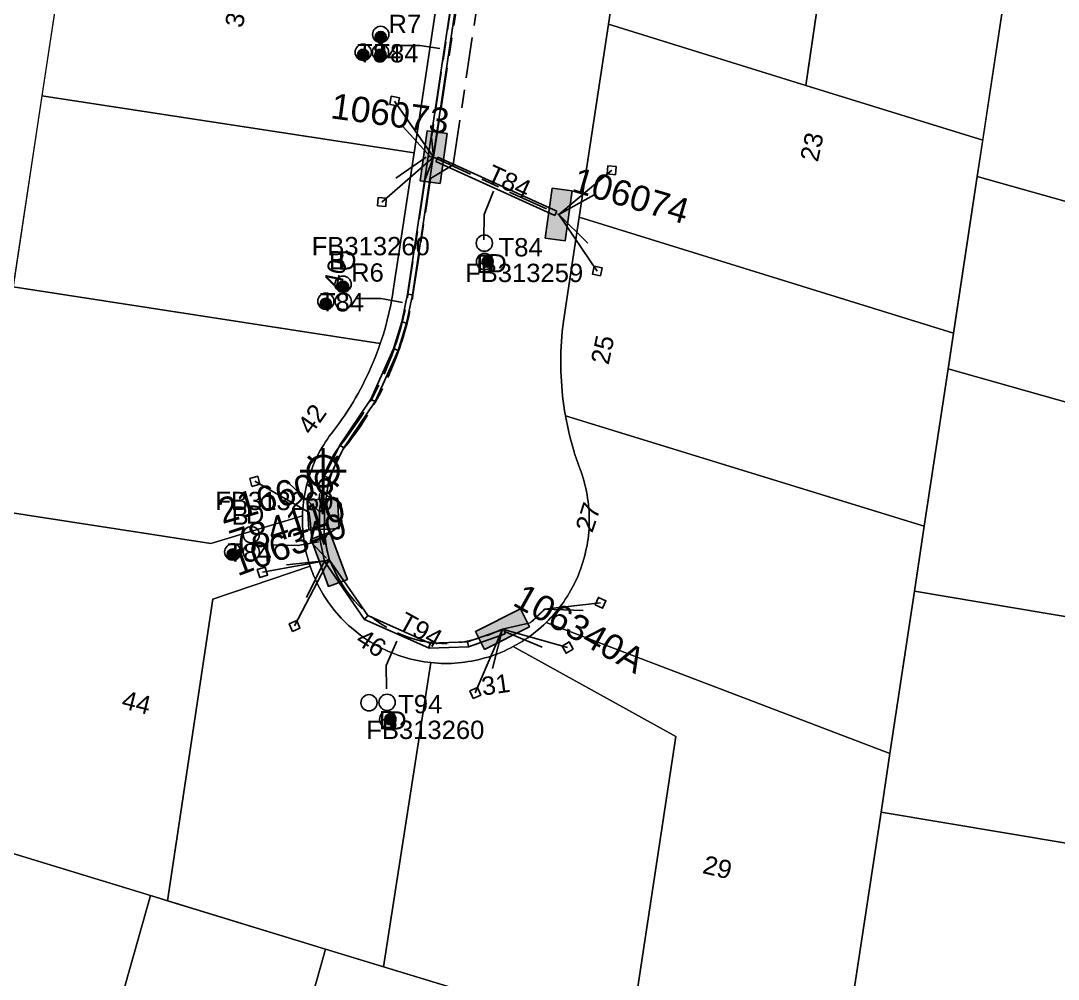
# Model space of a CAD drawing. Header units: metres. Extents: x 282960 to 285195, y 6134329 to 6136665.
# Drawn here: x 283184.7 to 283286.6, y 6135604 to 6135698.1 of the extents above; entities that cross this region are included whole.
import ezdxf
from ezdxf.enums import TextEntityAlignment as Align

# ---------------------------------------------------------------- set-up
doc = ezdxf.new("R2010")
doc.units = ezdxf.units.M
doc.linetypes.add('Cable Exist UG', pattern=[8.2, 4, -1.2, 1.8, -1.2])
doc.layers.get('0').update_dxf_attribs({"color": 6})
doc.layers.add('Cadastre Land Parcels_SP_EXT', color=9, linetype='Continuous', lineweight=5)
doc.layers.add('Cadastre Roads_SP_EXT', color=9, linetype='Continuous', lineweight=5)
for name, color, linetype in [('Duct_SP_EXT', 7, 'Continuous'), ('Equip_SP_SL_EXT', 7, 'Continuous'), ('Mains_LV_EXT', 7, 'Continuous'), ('Mains_SL_EXT', 7, 'Continuous'), ('Services_SP_EXT', 7, 'Continuous'), ('SupportsUG_SP_LV_EXT', 7, 'Continuous'), ('SupportsUG_SP_LV_SL_EXT', 7, 'Continuous'), ('Trench_SP_EXT', 7, 'Continuous')]:
    doc.layers.add(name, color=color, linetype=linetype)
doc.styles.add('COLUMN_LABEL', font='arial.ttf')
doc.styles.add('iecARIAL', font='arial.ttf', dxfattribs={"height": 2})
doc.styles.add('POLE_LABEL', font='arial.ttf')
doc.styles.get("Standard").update_dxf_attribs({"font": 'arial.ttf'})

# ---------------------------------------------------------------- blocks, each defined once
blk = doc.blocks.new('COLUMN_EXT')
blk.add_hatch(color=256).paths.add_polyline_path([(-1.49, 1.48), (-1.49, -1.49), (1.48, -1.49), (1.48, 1.48)])
blk.add_lwpolyline([(-1.49, -1.49), (1.48, -1.49), (1.48, 1.48), (-1.49, 1.48)], close=True)
for tag, height, style, flags, p in [('ASSET_NUM', 2.5, 'COLUMN_LABEL', 8, (2, 2)), ('STRUCTURE_PLANT_NUMBER', 0.2, 'POLE_LABEL', 9, (1.81, 0.03)), ('STREET_CODE', 0.2, 'COLUMN_LABEL', 9, (1.81, -0.2))]:
    blk.add_attdef(tag, text='', height=height, dxfattribs=dict(style=style, flags=flags)).set_placement(p, align=Align.MIDDLE_LEFT)
at = {"flags": 9}
for tag, p in [('COLUMN_TYPE', (1.81, -0.4)), ('OWNED_BY', (1.81, -0.6)), ('STATE', (1.81, -0.8)), ('USAGE', (1.81, -1)), ('STREETNAME', (1.81, -1.6)), ('SUBURB', (1.81, -1.8)), ('LEGEND', (1.81, -1.2)), ('LOCATION', (1.81, -1.4)), ('NOTES', (1.81, -2))]:
    blk.add_attdef(tag, text='', height=0.2, dxfattribs=at).set_placement(p, align=Align.MIDDLE_LEFT)
at = {"flags": 1}
blk.add_attdef('Z', (1.81, -2.35), '', height=0.2, dxfattribs=at)
blk = doc.blocks.new('PILLAR_EXT')
blk.add_hatch(color=256).paths.add_polyline_path([(-2.475, 0.99), (-2.475, -0.99), (2.475, -0.99), (2.475, 0.99)])
blk.add_lwpolyline([(-2.475, -0.99), (2.475, -0.99), (2.475, 0.99), (-2.475, 0.99)], close=True)
at = {"style": 'iecARIAL', "flags": 8}
blk.add_attdef('ASSET_NUM', (1.5, 3.5), '', height=2.5, dxfattribs=at)
for tag, p, flags in [('OWNED_BY', (0, -0.2), 9), ('STATE', (0, -0.4), 9), ('SUPPORT_TYPE', (0, -0.6), 9), ('USAGE', (0, -0.8), 9), ('LEGEND', (0, -1), 9), ('LOCATION', (0, -1.2), 9), ('STREETNAME', (0, -1.8), 9), ('SUBURB', (0, -2), 1), ('NOTES', (0, -1.4), 9), ('PARENT', (0, -1.6), 9)]:
    blk.add_attdef(tag, p, '', height=0.2, dxfattribs=dict(flags=flags))
blk = doc.blocks.new('DUCT_EXT')
blk.add_circle((0, 0.8), 0.8)
at = {"flags": 1}
blk.add_attdef('Z', (0, 0), '', height=0.2, dxfattribs=at)
at = {"flags": 9}
for tag, p in [('DUCT_CODE', (0, 0)), ('XSECT_TYPE', (0, -0.2)), ('STATE', (0, -0.6)), ('FB_REFERENCE', (0, -0.4)), ('NOTES', (0, -0.8))]:
    blk.add_attdef(tag, text='', height=0.2, dxfattribs=at).set_placement(p, align=Align.MIDDLE_LEFT)
blk = doc.blocks.new('SL_LANTERN_EXT')
at = {"lineweight": 40}
for p, q in [((0, 1.97), (0, 6.47)), ((-1.46, 5.68), (-1.06, 5.28)), ((1.46, 5.68), (1.06, 5.28)), ((-2.25, 4.22), (2.25, 4.22)), ((-1.46, 2.76), (-1.06, 3.16)), ((1.46, 2.76), (1.06, 3.16)), ((0, 0), (0, 2.72))]:
    blk.add_line(p, q, dxfattribs=at)
blk.add_circle((0, 4.22), 1.5, dxfattribs=at)
at = {"style": 'iecARIAL', "flags": 8}
blk.add_attdef('ASSET_NUM', (1.5, 1.5), '', height=2.5, dxfattribs=at)
for tag, p, height, flags in [('CONSTRUCTED_VOLTAGE', (0.98, -0.65), 0.2, 9), ('CONTROL_TYPE', (0.98, -0.85), 0.2, 9), ('LANTERN_PURPOSE', (0.98, -1.05), 0.2, 9), ('LNUMBER', (2.18, -3.25), 2.5, 8), ('OPERATING_VOLTAGE', (0.98, -1.65), 0.2, 9), ('ORIENTATION', (0.98, -1.85), 0.2, 9), ('OWNED_BY', (0.98, -2.05), 0.2, 9), ('LANTERN_TYPE', (0.98, -1.25), 0.2, 9), ('NO_PHASES', (0.98, -1.45), 0.2, 9), ('STATE', (0.98, -2.25), 0.2, 9), ('USAGE', (0.98, -2.45), 0.2, 9), ('CEXIST', (0.98, -2.65), 0.2, 9), ('CNEW', (0.98, -2.85), 0.2, 9), ('CNUMBER', (0.98, -3.05), 0.2, 9), ('CREMOVE', (0.98, -3.25), 0.2, 9), ('CREPLACE', (0.98, -3.45), 0.2, 9), ('LKINGHEIGHT', (0.98, -3.65), 0.2, 9), ('LBRACKET', (0.98, -3.85), 0.2, 9), ('LBRACKETVOCAB', (0.98, -4.05), 0.2, 9), ('LCATEGORY', (0.98, -4.25), 0.2, 9), ('LCHARGE1', (0.98, -4.45), 0.2, 9), ('LCHARGE1PERCENT', (0.98, -4.65), 0.2, 9), ('LCHARGE2', (0.98, -4.85), 0.2, 9), ('LCHARGE2PERCENT', (0.98, -5.05), 0.2, 9), ('LCHARGE3', (0.98, -5.25), 0.2, 9), ('LCHARGE3PERCENT', (0.98, -5.45), 0.2, 9), ('LEXIST', (0.98, -5.65), 0.2, 9), ('LLAMP', (0.98, -5.85), 0.2, 9), ('LLAMPVOCAB', (0.98, -6.05), 0.2, 9), ('LMAST', (0.98, -6.25), 0.2, 9), ('LMASTVOCAB', (0.98, -6.45), 0.2, 9), ('LNEW', (0.98, -6.65), 0.2, 9), ('LANTNUMBER', (0.98, -6.85), 0.2, 9), ('LOUTREACH', (0.98, -7.25), 0.2, 9), ('LOUTREACHVOCAB', (0.98, -7.45), 0.2, 9), ('LRATECODE', (0.98, -7.65), 0.2, 9), ('LREMOVE', (0.98, -7.85), 0.2, 9), ('LREPLACE', (0.98, -8.05), 0.2, 9), ('LTYPE', (0.98, -8.25), 0.2, 9), ('STREETNAME', (0.98, -9.25), 0.2, 9), ('LTYPEVOCAB', (0.98, -8.45), 0.2, 9), ('LEGEND', (0.98, -8.65), 0.2, 9), ('LOCATION', (0.98, -8.85), 0.2, 9), ('NOTES', (0.98, -9.05), 0.2, 9), ('SUBURB', (0.98, -9.45), 0.2, 1)]:
    blk.add_attdef(tag, p, '', height=height, dxfattribs=dict(flags=flags))
blk = doc.blocks.new('CCP_EXT')
at = {"flags": 9}
for tag, p in [('STATE', (0, -1.8)), ('USAGE', (0, -1.2)), ('LEGEND', (0, -1.4)), ('LIFE_SUPPORT', (0, -1.6)), ('NOTES', (0, -2))]:
    blk.add_attdef(tag, text='', height=0.2, dxfattribs=at).set_placement(p, align=Align.MIDDLE_LEFT)
blk.add_wipeout([(0, 0.57), (0.57, 0), (0, -0.57), (-0.57, 0)])
blk.add_lwpolyline([(-0.57, 0), (0, 0.57), (0.57, 0), (0, -0.57), (-0.57, 0)])
at = {"flags": 1}
blk.add_attdef('Z', (0, 0), '', height=0.2, dxfattribs=at)
at = {"flags": 9}
for tag, p in [('CCP_TYPE', (0, 0)), ('CONSTRUCTED_VOLTAGE', (0, -0.2)), ('OPERATING_VOLTAGE', (0, -0.6)), ('ORIENTATION', (0, -0.8)), ('OWNED_BY', (0, -1)), ('NO_PHASES', (0, -0.4))]:
    blk.add_attdef(tag, text='', height=0.2, dxfattribs=at).set_placement(p, align=Align.MIDDLE_LEFT)
blk = doc.blocks.new('CABLE_LARGE_EXT')
h = blk.add_hatch(color=256)
edge = h.paths.add_edge_path()
edge.add_arc((0, 0.55), 0.55, 0, 360)
blk.add_circle((0, 0.55), 0.55)
at = {"flags": 1}
blk.add_attdef('Z', (0, 0), '', height=0.2, dxfattribs=at)
at = {"flags": 9}
for tag, p in [('COND_CODE', (0, 0)), ('STATE', (0, -0.4)), ('XSECT_SIZE', (0, -0.6)), ('FB_REFERENCE', (0, -0.2)), ('NOTES', (0, -0.8))]:
    blk.add_attdef(tag, text='', height=0.2, dxfattribs=at).set_placement(p, align=Align.MIDDLE_LEFT)

msp = doc.modelspace()

# ---------------------------------------------------------------- linework, layer by layer
at = {"layer": 'Cadastre Land Parcels_SP_EXT', "linetype": 'Continuous'}
for points in [[(283182.28, 6135661.24), (283196.5, 6135755.04), (283090.45, 6135769.58)], [(283180.62, 6135650.25), (283203.35, 6135646.76), (283212.35, 6135649.48), (283212.35, 6135649.48), (283212.36, 6135649.81), (283212.38, 6135650.14), (283212.41, 6135650.48), (283212.45, 6135650.81), (283212.49, 6135651.14), (283212.55, 6135651.47), (283212.61, 6135651.8), (283212.68, 6135652.13), (283212.75, 6135652.45), (283212.84, 6135652.78), (283212.93, 6135653.1), (283213.03, 6135653.42), (283213.14, 6135653.74), (283213.25, 6135654.05), (283213.37, 6135654.36), (283213.5, 6135654.67), (283213.64, 6135654.97), (283213.78, 6135655.28), (283213.93, 6135655.58), (283214.09, 6135655.87), (283214.26, 6135656.16), (283214.43, 6135656.45), (283214.61, 6135656.73), (283214.79, 6135657.01), (283214.98, 6135657.28), (283215.18, 6135657.55), (283215.39, 6135657.82), (283215.68, 6135658.21), (283215.97, 6135658.6), (283216.25, 6135659), (283216.53, 6135659.4), (283216.8, 6135659.81), (283217.06, 6135660.22), (283217.31, 6135660.64), (283217.56, 6135661.06), (283217.8, 6135661.48), (283218.04, 6135661.91), (283218.26, 6135662.34), (283218.48, 6135662.78), (283218.7, 6135663.22), (283218.9, 6135663.66), (283219.1, 6135664.11), (283219.29, 6135664.56), (283219.48, 6135665.01), (283219.65, 6135665.46), (283219.82, 6135665.92), (283219.99, 6135666.38), (283183.91, 6135671.97)], [(283312.61, 6135653.51), (283275.77, 6135663.9), (283273.43, 6135648.44), (283272.46, 6135642.07), (283308.46, 6135636.02)], [(283308.46, 6135636.02), (283272.46, 6135642.07), (283270.05, 6135626.12), (283269.18, 6135620.37), (283293.83, 6135616.23)], [(283244.47, 6135597.8), (283249.01, 6135627.78), (283233.05, 6135636.63), (283233.05, 6135636.63), (283232.76, 6135636.47), (283232.45, 6135636.33), (283232.15, 6135636.19), (283231.84, 6135636.05), (283231.53, 6135635.93), (283231.22, 6135635.81), (283230.9, 6135635.7), (283230.59, 6135635.6), (283230.26, 6135635.51), (283229.94, 6135635.42), (283229.62, 6135635.34), (283229.29, 6135635.27), (283228.96, 6135635.2), (283228.63, 6135635.15), (283228.3, 6135635.1), (283227.97, 6135635.06), (283227.64, 6135635.03), (283227.3, 6135635), (283226.97, 6135634.98), (283226.63, 6135634.98), (283226.3, 6135634.97), (283225.96, 6135634.98), (283225.63, 6135635), (283225.3, 6135635.02), (283224.96, 6135635.05), (283220.32, 6135605.18), (283231.83, 6135601.66)]]:
    msp.add_lwpolyline(points, dxfattribs=at)
for points in [[(283282.53, 6135708.58), (283273.68, 6135709.94), (283269.04, 6135713.32), (283273.04, 6135739.22), (283272.63, 6135739.3), (283272.21, 6135739.38), (283271.79, 6135739.45), (283271.37, 6135739.51), (283270.95, 6135739.56), (283270.52, 6135739.61), (283270.1, 6135739.65), (283269.68, 6135739.68), (283269.25, 6135739.7), (283268.83, 6135739.71), (283261.79, 6135691.75), (283279.17, 6135686.37), (283282.53, 6135708.58)], [(283278.63, 6135682.8), (283296.08, 6135677.88), (283302.59, 6135720.91), (283286.12, 6135732.29), (283278.63, 6135682.8)], [(283264.59, 6135710.81), (283244.83, 6135713.78), (283242.4, 6135697.76), (283261.79, 6135691.75), (283264.59, 6135710.81)], [(283226.14, 6135703.88), (283189.59, 6135709.49), (283186.75, 6135690.73), (283223.31, 6135685.12), (283226.14, 6135703.88)], [(283278.63, 6135682.8), (283279.17, 6135686.37), (283261.79, 6135691.75), (283242.4, 6135697.76), (283239.53, 6135678.79), (283276.3, 6135667.4), (283278.63, 6135682.8)], [(283220.14, 6135666.84), (283220.29, 6135667.31), (283220.43, 6135667.78), (283220.56, 6135668.25), (283220.68, 6135668.72), (283220.8, 6135669.2), (283220.91, 6135669.67), (283221.01, 6135670.15), (283221.1, 6135670.63), (283221.18, 6135671.11), (283221.26, 6135671.59), (283223.31, 6135685.12), (283186.75, 6135690.73), (283183.91, 6135671.97), (283219.99, 6135666.38), (283220.14, 6135666.84)], [(283275.77, 6135663.9), (283312.6, 6135653.51), (283315.46, 6135672.41), (283296.08, 6135677.88), (283278.63, 6135682.8), (283275.77, 6135663.9)], [(283275.77, 6135663.9), (283276.3, 6135667.4), (283239.53, 6135678.79), (283238.06, 6135669.02), (283237.99, 6135668.54), (283237.93, 6135668.05), (283237.87, 6135667.57), (283237.83, 6135667.08), (283237.79, 6135666.59), (283237.76, 6135666.11), (283237.74, 6135665.62), (283237.72, 6135665.13), (283237.72, 6135664.64), (283237.72, 6135664.15), (283237.73, 6135663.66), (283237.75, 6135663.18), (283237.78, 6135662.69), (283237.81, 6135662.2), (283237.85, 6135661.71), (283237.9, 6135661.23), (283237.96, 6135660.74), (283238.03, 6135660.26), (283238.1, 6135659.78), (283238.18, 6135659.29), (283273.43, 6135648.44), (283275.77, 6135663.9)], [(283272.46, 6135642.07), (283273.43, 6135648.44), (283238.18, 6135659.29), (283238.27, 6135658.81), (283238.37, 6135658.33), (283238.47, 6135657.86), (283238.58, 6135657.38), (283238.71, 6135656.91), (283238.83, 6135656.44), (283238.97, 6135655.97), (283239.11, 6135655.5), (283239.26, 6135655.04), (283239.42, 6135654.57), (283239.59, 6135654.11), (283239.71, 6135653.8), (283239.81, 6135653.48), (283239.91, 6135653.16), (283240.01, 6135652.84), (283240.09, 6135652.52), (283240.17, 6135652.2), (283240.24, 6135651.87), (283240.31, 6135651.54), (283240.36, 6135651.21), (283240.41, 6135650.88), (283240.45, 6135650.55), (283240.48, 6135650.21), (283240.5, 6135649.88), (283240.52, 6135649.54), (283240.52, 6135649.21), (283240.52, 6135648.88), (283240.51, 6135648.54), (283240.5, 6135648.21), (283240.47, 6135647.87), (283240.44, 6135647.54), (283240.4, 6135647.21), (283240.35, 6135646.88), (283240.3, 6135646.55), (283240.23, 6135646.22), (283240.16, 6135645.89), (283240.08, 6135645.57), (283240, 6135645.24), (283239.9, 6135644.92), (283239.8, 6135644.61), (283239.69, 6135644.29), (283239.57, 6135643.98), (283239.45, 6135643.67), (283239.32, 6135643.36), (283239.18, 6135643.05), (283239.03, 6135642.75), (283238.88, 6135642.46), (283238.72, 6135642.16), (283238.55, 6135641.87), (283238.38, 6135641.59), (283238.19, 6135641.31), (283238.01, 6135641.03), (283237.81, 6135640.76), (283237.61, 6135640.49), (283237.41, 6135640.23), (283237.19, 6135639.97), (283236.97, 6135639.71), (283236.75, 6135639.47), (283236.52, 6135639.22), (283236.28, 6135638.99), (283270.05, 6135626.12), (283272.46, 6135642.07)], [(283180.62, 6135650.25), (283178.09, 6135633.58), (283175.85, 6135618.77), (283197.4, 6135612.18), (283199.07, 6135611.67), (283203.55, 6135641.29), (283213.09, 6135644.54), (283212.98, 6135644.86), (283212.89, 6135645.18), (283212.8, 6135645.5), (283212.72, 6135645.83), (283212.64, 6135646.15), (283212.58, 6135646.48), (283212.52, 6135646.81), (283212.47, 6135647.14), (283212.43, 6135647.47), (283212.4, 6135647.81), (283212.37, 6135648.14), (283212.35, 6135648.47), (283212.34, 6135648.81), (283212.34, 6135649.14), (283212.35, 6135649.48), (283203.35, 6135646.76), (283180.62, 6135650.25)], [(283224.96, 6135635.05), (283224.63, 6135635.09), (283224.3, 6135635.14), (283223.97, 6135635.19), (283223.64, 6135635.25), (283223.31, 6135635.32), (283222.99, 6135635.4), (283222.67, 6135635.49), (283222.34, 6135635.58), (283222.02, 6135635.68), (283221.71, 6135635.79), (283221.39, 6135635.91), (283221.08, 6135636.03), (283220.78, 6135636.16), (283220.47, 6135636.3), (283220.17, 6135636.44), (283219.87, 6135636.59), (283219.58, 6135636.75), (283219.29, 6135636.92), (283219, 6135637.09), (283218.72, 6135637.27), (283218.44, 6135637.46), (283218.17, 6135637.65), (283217.9, 6135637.85), (283217.64, 6135638.06), (283217.38, 6135638.27), (283217.12, 6135638.49), (283216.87, 6135638.71), (283216.63, 6135638.94), (283216.39, 6135639.18), (283216.16, 6135639.42), (283215.94, 6135639.66), (283215.72, 6135639.92), (283215.5, 6135640.17), (283215.29, 6135640.43), (283215.09, 6135640.7), (283214.9, 6135640.97), (283214.71, 6135641.25), (283214.52, 6135641.53), (283214.35, 6135641.81), (283214.18, 6135642.1), (283214.02, 6135642.4), (283213.86, 6135642.69), (283213.72, 6135642.99), (283213.58, 6135643.3), (283213.44, 6135643.6), (283213.32, 6135643.91), (283213.2, 6135644.23), (283213.09, 6135644.54), (283203.55, 6135641.29), (283199.07, 6135611.67), (283214.62, 6135606.92), (283220.32, 6135605.18), (283224.96, 6135635.05)], [(283269.18, 6135620.37), (283270.05, 6135626.12), (283236.28, 6135638.99), (283236.04, 6135638.76), (283235.79, 6135638.53), (283235.54, 6135638.31), (283235.28, 6135638.1), (283235.02, 6135637.89), (283234.75, 6135637.69), (283234.48, 6135637.5), (283234.2, 6135637.31), (283233.92, 6135637.13), (283233.64, 6135636.95), (283233.35, 6135636.79), (283233.05, 6135636.63), (283249.01, 6135627.78), (283244.47, 6135597.8), (283249.05, 6135596.4), (283264.82, 6135591.58), (283269.18, 6135620.37)], [(283269.18, 6135620.37), (283264.82, 6135591.58), (283266.26, 6135591.14), (283283.29, 6135585.93), (283288.64, 6135584.3), (283296.4, 6135609.8), (283303.24, 6135616.01), (283303.1, 6135616.31), (283302.97, 6135616.62), (283302.85, 6135616.93), (283302.73, 6135617.24), (283302.62, 6135617.55), (283302.52, 6135617.87), (283302.43, 6135618.19), (283302.34, 6135618.51), (283302.27, 6135618.84), (283302.2, 6135619.16), (283302.13, 6135619.49), (283302.08, 6135619.82), (283302.03, 6135620.15), (283302, 6135620.48), (283301.97, 6135620.81), (283293.83, 6135616.23), (283269.18, 6135620.37)], [(283170.8, 6135580.46), (283187.05, 6135575.44), (283197.4, 6135612.18), (283175.85, 6135618.77), (283170.8, 6135580.46)], [(283187.05, 6135575.44), (283204.25, 6135570.12), (283214.62, 6135606.92), (283197.4, 6135612.18), (283187.05, 6135575.44)], [(283204.25, 6135570.12), (283221.45, 6135564.8), (283231.83, 6135601.66), (283214.62, 6135606.92), (283204.25, 6135570.12)]]:
    msp.add_lwpolyline(points, close=True, dxfattribs=at)
at = {"layer": 'Duct_SP_EXT'}
for p, q in [((283227.52, 6135703.56), (283224.7, 6135684.77)), ((283228, 6135703.49), (283225.17, 6135684.7)), ((283224.7, 6135684.77), (283222.67, 6135671.24)), ((283225.17, 6135684.7), (283223.15, 6135671.17)), ((283224.7, 6135684.77), (283224.93, 6135684.73)), ((283224.7, 6135684.77), (283224.93, 6135684.73)), ((283225.17, 6135684.7), (283224.93, 6135684.73)), ((283225.17, 6135684.7), (283224.93, 6135684.73)), ((283225.43, 6135684.26), (283225.53, 6135684.48)), ((283225.63, 6135684.7), (283225.53, 6135684.48)), ((283225.63, 6135684.7), (283237.34, 6135679.4)), ((283225.43, 6135684.26), (283237.15, 6135678.96)), ((283237.34, 6135679.4), (283237.25, 6135679.18)), ((283237.15, 6135678.96), (283237.25, 6135679.18)), ((283222.67, 6135671.24), (283222.1, 6135668.52)), ((283223.14, 6135671.16), (283222.57, 6135668.4)), ((283222.67, 6135671.24), (283222.67, 6135671.24)), ((283222.67, 6135671.24), (283222.91, 6135671.2)), ((283222.67, 6135671.24), (283222.91, 6135671.2)), ((283223.15, 6135671.17), (283222.91, 6135671.2)), ((283223.14, 6135671.16), (283222.91, 6135671.2)), ((283223.15, 6135671.17), (283223.14, 6135671.16)), ((283222.1, 6135668.52), (283221.29, 6135665.86)), ((283222.57, 6135668.4), (283221.75, 6135665.72)), ((283222.1, 6135668.52), (283222.33, 6135668.46)), ((283222.57, 6135668.4), (283222.33, 6135668.46)), ((283221.3, 6135665.87), (283219.07, 6135660.92)), ((283221.75, 6135665.7), (283219.49, 6135660.69)), ((283221.29, 6135665.86), (283221.3, 6135665.87)), ((283221.29, 6135665.86), (283221.52, 6135665.79)), ((283221.3, 6135665.87), (283221.52, 6135665.79)), ((283221.75, 6135665.72), (283221.52, 6135665.79)), ((283221.75, 6135665.7), (283221.52, 6135665.79)), ((283221.75, 6135665.72), (283221.75, 6135665.7)), ((283219.07, 6135660.92), (283216.01, 6135656.42)), ((283219.07, 6135660.92), (283219.28, 6135660.81)), ((283219.49, 6135660.69), (283216.41, 6135656.15)), ((283219.49, 6135660.69), (283219.28, 6135660.81)), ((283216, 6135656.41), (283214.52, 6135653.35)), ((283216.42, 6135656.17), (283214.98, 6135653.21)), ((283216.01, 6135656.42), (283216, 6135656.41)), ((283216, 6135656.41), (283216.21, 6135656.29)), ((283216.01, 6135656.42), (283216.21, 6135656.29)), ((283216.41, 6135656.15), (283216.21, 6135656.29)), ((283216.42, 6135656.17), (283216.21, 6135656.29)), ((283216.41, 6135656.15), (283216.42, 6135656.17)), ((283214.52, 6135653.35), (283214.01, 6135650.01)), ((283214.98, 6135653.21), (283214.48, 6135649.94)), ((283214.52, 6135653.35), (283214.75, 6135653.28)), ((283214.98, 6135653.21), (283214.75, 6135653.28)), ((283214.01, 6135650.01), (283214.25, 6135649.98)), ((283214.02, 6135649.89), (283214.01, 6135647.34)), ((283214.02, 6135649.89), (283214.26, 6135649.88)), ((283214.48, 6135649.94), (283214.25, 6135649.98)), ((283214.5, 6135649.88), (283214.26, 6135649.88)), ((283214.5, 6135649.88), (283214.49, 6135647.39)), ((283214.01, 6135647.34), (283214.25, 6135647.36)), ((283214.01, 6135647.34), (283214.55, 6135644.84)), ((283214.49, 6135647.39), (283214.25, 6135647.36)), ((283214.49, 6135647.39), (283215.02, 6135644.95)), ((283214.53, 6135644.95), (283214.73, 6135645.08)), ((283214.53, 6135644.95), (283218.44, 6135639.29)), ((283214.55, 6135644.84), (283214.78, 6135644.9)), ((283214.92, 6135645.22), (283214.73, 6135645.08)), ((283215.02, 6135644.95), (283214.78, 6135644.9)), ((283214.92, 6135645.22), (283218.76, 6135639.67)), ((283218.44, 6135639.29), (283218.6, 6135639.48)), ((283218.76, 6135639.67), (283218.6, 6135639.48)), ((283218.76, 6135639.67), (283224.93, 6135636.94)), ((283218.44, 6135639.29), (283224.73, 6135636.5)), ((283228.57, 6135637.08), (283232.11, 6135638.34)), ((283228.66, 6135636.61), (283232.27, 6135637.89)), ((283232.11, 6135638.34), (283232.19, 6135638.11)), ((283232.27, 6135637.89), (283232.19, 6135638.11)), ((283224.73, 6135636.5), (283224.83, 6135636.72)), ((283224.73, 6135636.5), (283224.78, 6135636.48)), ((283224.78, 6135636.48), (283224.83, 6135636.72)), ((283224.78, 6135636.48), (283228.66, 6135636.61)), ((283224.88, 6135636.97), (283224.83, 6135636.72)), ((283224.93, 6135636.94), (283224.83, 6135636.72)), ((283224.88, 6135636.97), (283228.57, 6135637.08)), ((283224.93, 6135636.94), (283224.88, 6135636.97)), ((283228.57, 6135637.08), (283228.62, 6135636.84)), ((283228.66, 6135636.61), (283228.62, 6135636.84))]:
    msp.add_line(p, q, dxfattribs=at)
for points in [[(283221.23, 6135695.66), (283223.86, 6135695.66), (283225.84, 6135695.36)], [(283230.17, 6135676.59), (283230.18, 6135679.08), (283231.12, 6135681.36)], [(283217.53, 6135670.81), (283220.09, 6135670.8), (283222.16, 6135670.42)], [(283209.3, 6135646.62), (283211.89, 6135646.55), (283213.91, 6135646.9)], [(283220.61, 6135632.48), (283220.57, 6135634.77), (283221.63, 6135637.17)]]:
    msp.add_lwpolyline(points, dxfattribs=at)
at = {"layer": 'Mains_LV_EXT', "linetype": 'Cable Exist UG'}
for points in [[(283230.89, 6135722.31), (283230.71, 6135721.11), (283230.71, 6135721.11), (283228.4, 6135705.49), (283229.68, 6135704.45), (283229.68, 6135704.45), (283229.51, 6135703.19), (283229.32, 6135702), (283227.81, 6135701.57), (283227.81, 6135701.57), (283225.55, 6135686.82), (283225.23, 6135684.69)], [(283225.23, 6135684.69), (283237.52, 6135679.06)]]:
    msp.add_lwpolyline(points, dxfattribs=at)
msp.add_lwpolyline([(283214.97, 6135645.2), (283215.79, 6135643.48), (283215.79, 6135643.48, 0.179756), (283222.63, 6135637.57), (283222.63, 6135637.57, 0.176148), (283230.43, 6135637.69), (283230.43, 6135637.69), (283231.99, 6135638.34)], format="xyb", dxfattribs=at)
at = {"layer": 'Mains_SL_EXT', "linetype": 'Cable Exist UG'}
msp.add_lwpolyline([(283228.06, 6135703.52), (283227.2, 6135701.14), (283227.2, 6135701.14), (283225.02, 6135686.65), (283225.23, 6135684.69)], dxfattribs=at)
at = {"layer": 'Trench_SP_EXT', "linetype": 'Cable Exist UG'}
for points in [[(283224.93, 6135684.73), (283221.99, 6135687.93)], [(283224.49, 6135684.7), (283221.5, 6135682.62)], [(283237.52, 6135679.06), (283241.28, 6135681.16)], [(283237.52, 6135679.06), (283240.46, 6135676.18)], [(283213.99, 6135649.89), (283211.07, 6135652.63)], [(283214.5, 6135645.04), (283210.77, 6135644.67)], [(283214.5, 6135645.04), (283212.66, 6135641.24)], [(283231.99, 6135638.34), (283234.71, 6135638.96), (283236.12, 6135640.3), (283239.92, 6135640.18)], [(283231.99, 6135638.34), (283230.88, 6135633.91)], [(283232.19, 6135638.11), (283236.09, 6135636.47)]]:
    msp.add_lwpolyline(points, dxfattribs=at)

# ---------------------------------------------------------------- block references
at = {"layer": 'Duct_SP_EXT'}
for name, p in [('DUCT_EXT', (283220.03, 6135695.95)), ('CABLE_LARGE_EXT', (283220.03, 6135695.95)), ('DUCT_EXT', (283218.31, 6135694.2)), ('DUCT_EXT', (283220.01, 6135694.2)), ('CABLE_LARGE_EXT', (283218.31, 6135694.2)), ('CABLE_LARGE_EXT', (283220.01, 6135694.2)), ('DUCT_EXT', (283230.21, 6135675.45)), ('DUCT_EXT', (283230.24, 6135673.64)), ('DUCT_EXT', (283216.34, 6135671.42)), ('CABLE_LARGE_EXT', (283216.34, 6135671.42)), ('DUCT_EXT', (283214.64, 6135669.74)), ('DUCT_EXT', (283216.35, 6135669.73)), ('CABLE_LARGE_EXT', (283214.64, 6135669.74)), ('DUCT_EXT', (283207.32, 6135646.82)), ('DUCT_EXT', (283205.5, 6135645.12)), ('DUCT_EXT', (283207.32, 6135645.11)), ('CABLE_LARGE_EXT', (283205.5, 6135645.12))]:
    msp.add_blockref(name, p, dxfattribs=at)
for name, p, rotation in [('CABLE_LARGE_EXT', (283231.09, 6135674.37), 83.76669600381109), ('DUCT_EXT', (283219.68, 6135631.12), 90.82434282900203), ('DUCT_EXT', (283221.46, 6135631.16), 90.82434282900203), ('DUCT_EXT', (283221.52, 6135629.49), 90.82434282900203), ('CABLE_LARGE_EXT', (283221.52, 6135629.49), 90.82434282900203)]:
    msp.add_blockref(name, p, dxfattribs=dict(at, rotation=rotation))
at = {"layer": 'Equip_SP_SL_EXT'}
ref = msp.add_blockref('SL_LANTERN_EXT', (283214.38, 6135649.63), dxfattribs=at)
ref.add_attrib('ASSET_NUM', '216606', dxfattribs={"layer": '0', "height": 2.5, "rotation": 15.9266, "style": 'iecARIAL'}).set_placement((283215.88, 6135651.13), align=Align.BOTTOM_RIGHT)
at = {"layer": 'SupportsUG_SP_LV_EXT'}
ref = msp.add_blockref('PILLAR_EXT', (283225.23, 6135684.69), dxfattribs=dict(at, rotation=82.21622664081391))
ref.add_attrib('ASSET_NUM', '106073', dxfattribs={"layer": '0', "height": 2.5, "rotation": 352.1983, "style": 'iecARIAL'}).set_placement((283226.73, 6135688.19), align=Align.MIDDLE_RIGHT)
ref = msp.add_blockref('PILLAR_EXT', (283237.52, 6135679.06), dxfattribs=dict(at, rotation=82.07546119429585))
ref.add_attrib('ASSET_NUM', '106074', dxfattribs={"layer": '0', "height": 2.5, "rotation": 343.7054, "style": 'iecARIAL'}).set_placement((283239.02, 6135682.56), align=Align.MIDDLE_LEFT)
ref = msp.add_blockref('PILLAR_EXT', (283214.97, 6135645.2), dxfattribs=dict(at, rotation=290.1436105987707))
ref.add_attrib('ASSET_NUM', '106340', dxfattribs={"layer": '0', "height": 2.5, "rotation": 20.1436, "style": 'iecARIAL'}).set_placement((283216.47, 6135648.7), align=Align.MIDDLE_RIGHT)
ref = msp.add_blockref('PILLAR_EXT', (283231.99, 6135638.34), dxfattribs=dict(at, rotation=26.81718734668441))
ref.add_attrib('ASSET_NUM', '106340A', dxfattribs={"layer": '0', "height": 2.5, "rotation": 330.633, "style": 'iecARIAL'}).set_placement((283233.49, 6135641.84), align=Align.MIDDLE_LEFT)
at = {"layer": 'SupportsUG_SP_LV_SL_EXT'}
ref = msp.add_blockref('COLUMN_EXT', (283214.38, 6135649.63), dxfattribs=dict(at, rotation=3.329859826762603))
ref.add_attrib('ASSET_NUM', '784110', dxfattribs={"layer": '0', "height": 2.5, "rotation": 18.2589, "style": 'COLUMN_LABEL'}).set_placement((283216.38, 6135650.38), align=Align.MIDDLE_RIGHT)

# ---------------------------------------------------------------- texts
at = {"layer": 'Cadastre Land Parcels_SP_EXT'}
for s, rotation, p in [('38', 77.97, (283206.45, 6135697.31)), ('23', 77.9703, (283262.97, 6135684.15)), ('40', 77.9691, (283216.15, 6135671.7)), ('25', 77.97, (283242.41, 6135664.23)), ('42', 54.8725, (283213.21, 6135657.32)), ('27', 71.8839, (283240.82, 6135647.72)), ('46', 327.2648, (283217.46, 6135636.98)), ('31', 7.911, (283230.06, 6135631.81)), ('44', 346.0162, (283194.47, 6135630.6)), ('29', 346.5043, (283251.55, 6135614.4))]:
    msp.add_text(s, height=1.8, rotation=rotation, dxfattribs=at).set_placement(p)
at = {"layer": 'Duct_SP_EXT'}
for s, p in [('R7', (283220.79, 6135696.88)), ('T84', (283217.71, 6135694)), ('T84', (283219.41, 6135694)), ('FB313260', (283213.25, 6135675.06)), ('T84', (283231.61, 6135674.95)), ('B', (283214.94, 6135673.67)), ('D', (283215.84, 6135673.66)), ('D', (283230.6, 6135673.37)), ('R6', (283217.12, 6135672.47)), ('FB313259', (283228.32, 6135672.43)), ('B', (283229.43, 6135673.33)), ('T84', (283214.05, 6135669.54)), ('FB313260', (283203.78, 6135650.03)), ('B', (283205.39, 6135648.6)), ('D', (283206.78, 6135648.69)), ('T94', (283221.75, 6135630.08)), ('FB313260', (283218.61, 6135627.55)), ('B', (283219.86, 6135628.49)), ('D', (283220.76, 6135628.48))]:
    msp.add_text(s, height=1.8, dxfattribs=at).set_placement(p)
at = {"layer": 'Mains_LV_EXT'}
for s, rotation, p in [('T84', 335.5413, (283230.3, 6135682.38)), ('T94', 331.1102, (283221.63, 6135638.52))]:
    msp.add_text(s, height=1.8, rotation=rotation, dxfattribs=at).set_placement(p)

# ---------------------------------------------------------------- next in the draw order: block references
at = {"layer": 'Services_SP_EXT'}
for p, rotation in [((283221.4, 6135690.21), 304.9455526497925), ((283242.72, 6135683.41), 220.0303489464441), ((283220.15, 6135680.29), 40.94555302237109), ((283241.31, 6135673.51), 124.0303490138656), ((283207.67, 6135652.86), 60.15976772248364), ((283208.41, 6135643.92), 332.1731963649649), ((283241.63, 6135640.92), 21.01958129378038), ((283211.57, 6135638.65), 68.1731959707214), ((283238.39, 6135636.53), 164.7301215484502), ((283229.32, 6135632.07), 68.7301213033813)]:
    msp.add_blockref('CCP_EXT', p, dxfattribs=dict(at, rotation=rotation))

# ---------------------------------------------------------------- next in the draw order: linework, layer by layer
at = {"layer": 'Cadastre Roads_SP_EXT', "linetype": 'Continuous'}
msp.add_lwpolyline([(283226.14, 6135703.88), (283223.31, 6135685.12), (283221.26, 6135671.59), (283221.18, 6135671.11), (283221.1, 6135670.63), (283221.01, 6135670.15), (283220.91, 6135669.67), (283220.8, 6135669.2), (283220.68, 6135668.72), (283220.56, 6135668.25), (283220.43, 6135667.78), (283220.29, 6135667.31), (283220.14, 6135666.84), (283219.99, 6135666.38), (283219.82, 6135665.92), (283219.65, 6135665.46), (283219.48, 6135665.01), (283219.29, 6135664.56), (283219.1, 6135664.11), (283218.9, 6135663.66), (283218.7, 6135663.22), (283218.48, 6135662.78), (283218.26, 6135662.34), (283218.04, 6135661.91), (283217.8, 6135661.48), (283217.56, 6135661.06), (283217.31, 6135660.64), (283217.06, 6135660.22), (283216.8, 6135659.81), (283216.53, 6135659.4), (283216.25, 6135659), (283215.97, 6135658.6), (283215.68, 6135658.21), (283215.39, 6135657.82), (283215.18, 6135657.55), (283214.98, 6135657.28), (283214.79, 6135657.01), (283214.61, 6135656.73), (283214.43, 6135656.45), (283214.26, 6135656.16), (283214.09, 6135655.87), (283213.93, 6135655.58), (283213.78, 6135655.28), (283213.64, 6135654.97), (283213.5, 6135654.67), (283213.37, 6135654.36), (283213.25, 6135654.05), (283213.14, 6135653.74), (283213.03, 6135653.42), (283212.93, 6135653.1), (283212.84, 6135652.78), (283212.75, 6135652.45), (283212.68, 6135652.13), (283212.61, 6135651.8), (283212.55, 6135651.47), (283212.49, 6135651.14), (283212.45, 6135650.81), (283212.41, 6135650.48), (283212.38, 6135650.14), (283212.36, 6135649.81), (283212.35, 6135649.48), (283212.34, 6135649.14), (283212.34, 6135648.81), (283212.35, 6135648.47), (283212.37, 6135648.14), (283212.4, 6135647.81), (283212.43, 6135647.47), (283212.47, 6135647.14), (283212.52, 6135646.81), (283212.58, 6135646.48), (283212.64, 6135646.15), (283212.72, 6135645.83), (283212.8, 6135645.5), (283212.89, 6135645.18), (283212.98, 6135644.86), (283213.09, 6135644.54), (283213.2, 6135644.23), (283213.32, 6135643.91), (283213.44, 6135643.6), (283213.58, 6135643.3), (283213.72, 6135642.99), (283213.86, 6135642.69), (283214.02, 6135642.4), (283214.18, 6135642.1), (283214.35, 6135641.81), (283214.52, 6135641.53), (283214.71, 6135641.25), (283214.9, 6135640.97), (283215.09, 6135640.7), (283215.29, 6135640.43), (283215.5, 6135640.17), (283215.72, 6135639.92), (283215.94, 6135639.66), (283216.16, 6135639.42), (283216.39, 6135639.18), (283216.63, 6135638.94), (283216.87, 6135638.71), (283217.12, 6135638.49), (283217.38, 6135638.27), (283217.64, 6135638.06), (283217.9, 6135637.85), (283218.17, 6135637.65), (283218.44, 6135637.46), (283218.72, 6135637.27), (283219, 6135637.09), (283219.29, 6135636.92), (283219.58, 6135636.75), (283219.87, 6135636.59), (283220.17, 6135636.44), (283220.47, 6135636.3), (283220.78, 6135636.16), (283221.08, 6135636.03), (283221.39, 6135635.91), (283221.71, 6135635.79), (283222.02, 6135635.68), (283222.34, 6135635.58), (283222.67, 6135635.49), (283222.99, 6135635.4), (283223.31, 6135635.32), (283223.64, 6135635.25), (283223.97, 6135635.19), (283224.3, 6135635.14), (283224.63, 6135635.09), (283224.96, 6135635.05), (283225.3, 6135635.02), (283225.63, 6135635), (283225.96, 6135634.98), (283226.3, 6135634.97), (283226.63, 6135634.98), (283226.97, 6135634.98), (283227.3, 6135635), (283227.64, 6135635.03), (283227.97, 6135635.06), (283228.3, 6135635.1), (283228.63, 6135635.15), (283228.96, 6135635.2), (283229.29, 6135635.27), (283229.62, 6135635.34), (283229.94, 6135635.42), (283230.26, 6135635.51), (283230.59, 6135635.6), (283230.9, 6135635.7), (283231.22, 6135635.81), (283231.53, 6135635.93), (283231.84, 6135636.05), (283232.15, 6135636.19), (283232.45, 6135636.33), (283232.76, 6135636.47), (283233.05, 6135636.63), (283233.35, 6135636.79), (283233.64, 6135636.95), (283233.92, 6135637.13), (283234.2, 6135637.31), (283234.48, 6135637.5), (283234.75, 6135637.69), (283235.02, 6135637.89), (283235.28, 6135638.1), (283235.54, 6135638.31), (283235.79, 6135638.53), (283236.04, 6135638.76), (283236.28, 6135638.99), (283236.52, 6135639.22), (283236.75, 6135639.47), (283236.97, 6135639.71), (283237.19, 6135639.97), (283237.41, 6135640.23), (283237.61, 6135640.49), (283237.81, 6135640.76), (283238.01, 6135641.03), (283238.19, 6135641.31), (283238.38, 6135641.59), (283238.55, 6135641.87), (283238.72, 6135642.16), (283238.88, 6135642.46), (283239.03, 6135642.75), (283239.18, 6135643.05), (283239.32, 6135643.36), (283239.45, 6135643.67), (283239.57, 6135643.98), (283239.69, 6135644.29), (283239.8, 6135644.61), (283239.9, 6135644.92), (283240, 6135645.24), (283240.08, 6135645.57), (283240.16, 6135645.89), (283240.23, 6135646.22), (283240.3, 6135646.55), (283240.35, 6135646.88), (283240.4, 6135647.21), (283240.44, 6135647.54), (283240.47, 6135647.87), (283240.5, 6135648.21), (283240.51, 6135648.54), (283240.52, 6135648.88), (283240.52, 6135649.21), (283240.52, 6135649.54), (283240.5, 6135649.88), (283240.48, 6135650.21), (283240.45, 6135650.55), (283240.41, 6135650.88), (283240.36, 6135651.21), (283240.31, 6135651.54), (283240.24, 6135651.87), (283240.17, 6135652.2), (283240.09, 6135652.52), (283240.01, 6135652.84), (283239.91, 6135653.16), (283239.81, 6135653.48), (283239.71, 6135653.8), (283239.59, 6135654.11), (283239.42, 6135654.57), (283239.26, 6135655.04), (283239.11, 6135655.5), (283238.97, 6135655.97), (283238.83, 6135656.44), (283238.71, 6135656.91), (283238.58, 6135657.38), (283238.47, 6135657.86), (283238.37, 6135658.33), (283238.27, 6135658.81), (283238.18, 6135659.29), (283238.1, 6135659.78), (283238.03, 6135660.26), (283237.96, 6135660.74), (283237.9, 6135661.23), (283237.85, 6135661.71), (283237.81, 6135662.2), (283237.78, 6135662.69), (283237.75, 6135663.18), (283237.73, 6135663.66), (283237.72, 6135664.15), (283237.72, 6135664.64), (283237.72, 6135665.13), (283237.74, 6135665.62), (283237.76, 6135666.11), (283237.79, 6135666.59), (283237.83, 6135667.08), (283237.87, 6135667.57), (283237.93, 6135668.05), (283237.99, 6135668.54), (283238.06, 6135669.02), (283239.53, 6135678.79), (283242.4, 6135697.76), (283245.77, 6135720.05)], dxfattribs=at)
at = {"layer": 'Mains_LV_EXT', "linetype": 'Cable Exist UG'}
msp.add_lwpolyline([(283214.97, 6135645.2), (283214.77, 6135646.03), (283214.77, 6135646.03, -0.030558), (283214.56, 6135647.48), (283214.56, 6135647.48), (283216.21, 6135648.61), (283216.21, 6135648.61, 0.000626), (283216.17, 6135649.63), (283216.17, 6135649.63, 0.049684), (283216.12, 6135650.7), (283216.12, 6135650.7), (283214.65, 6135651.5), (283214.65, 6135651.5, -0.093362), (283216.42, 6135656.11), (283216.42, 6135656.11, 0.086413), (283221.79, 6135665.68), (283221.79, 6135665.68, 0.044248), (283223.2, 6135671.16), (283223.2, 6135671.16), (283224.93, 6135682.61), (283227.14, 6135683.94), (283227.14, 6135683.94), (283227.21, 6135684.39), (283230.04, 6135703.2)], format="xyb", dxfattribs=at)
at = {"layer": 'Mains_SL_EXT', "linetype": 'Cable Exist UG'}
msp.add_lwpolyline([(283225.23, 6135684.69), (283224.41, 6135682.55), (283224.41, 6135682.55), (283222.71, 6135671.23), (283222.71, 6135671.23, -0.044076), (283221.35, 6135665.86), (283221.35, 6135665.86, -0.086541), (283216.07, 6135656.41), (283216.07, 6135656.41, 0.13118), (283213.97, 6135651.19), (283213.97, 6135651.19), (283214.38, 6135649.63)], format="xyb", dxfattribs=at)
at = {"layer": 'Services_SP_EXT'}
for points in [[(283225.23, 6135684.69), (283221.4, 6135690.21)], [(283225.23, 6135684.69), (283220.15, 6135680.29)], [(283237.52, 6135679.06), (283242.72, 6135683.41)], [(283237.52, 6135679.06), (283241.31, 6135673.51)], [(283214.92, 6135645.1), (283208.41, 6135643.92)], [(283214.92, 6135645.1), (283211.57, 6135638.65)], [(283231.99, 6135638.34), (283229.32, 6135632.07)], [(283231.99, 6135638.34), (283238.39, 6135636.53)]]:
    msp.add_lwpolyline(points, dxfattribs=at)
for points in [[(283214.72, 6135645.31), (283213.3, 6135646.74), (283213.3, 6135646.74, 0.014659), (283213, 6135649.8), (283213, 6135649.8), (283207.67, 6135652.86)], [(283231.99, 6135638.34), (283234.71, 6135638.96), (283234.71, 6135638.96, 0.020878), (283235.53, 6135639.68), (283235.53, 6135639.68, 0.016473), (283236.12, 6135640.3), (283236.12, 6135640.3), (283241.63, 6135640.92)]]:
    msp.add_lwpolyline(points, format="xyb", dxfattribs=at)

# ---------------------------------------------------------------- next in the draw order: texts
at = {"layer": 'Duct_SP_EXT'}
msp.add_text('T84', height=1.8, dxfattribs=at).set_placement((283204.98, 6135644.96))

doc.saveas('drawing.dxf')
